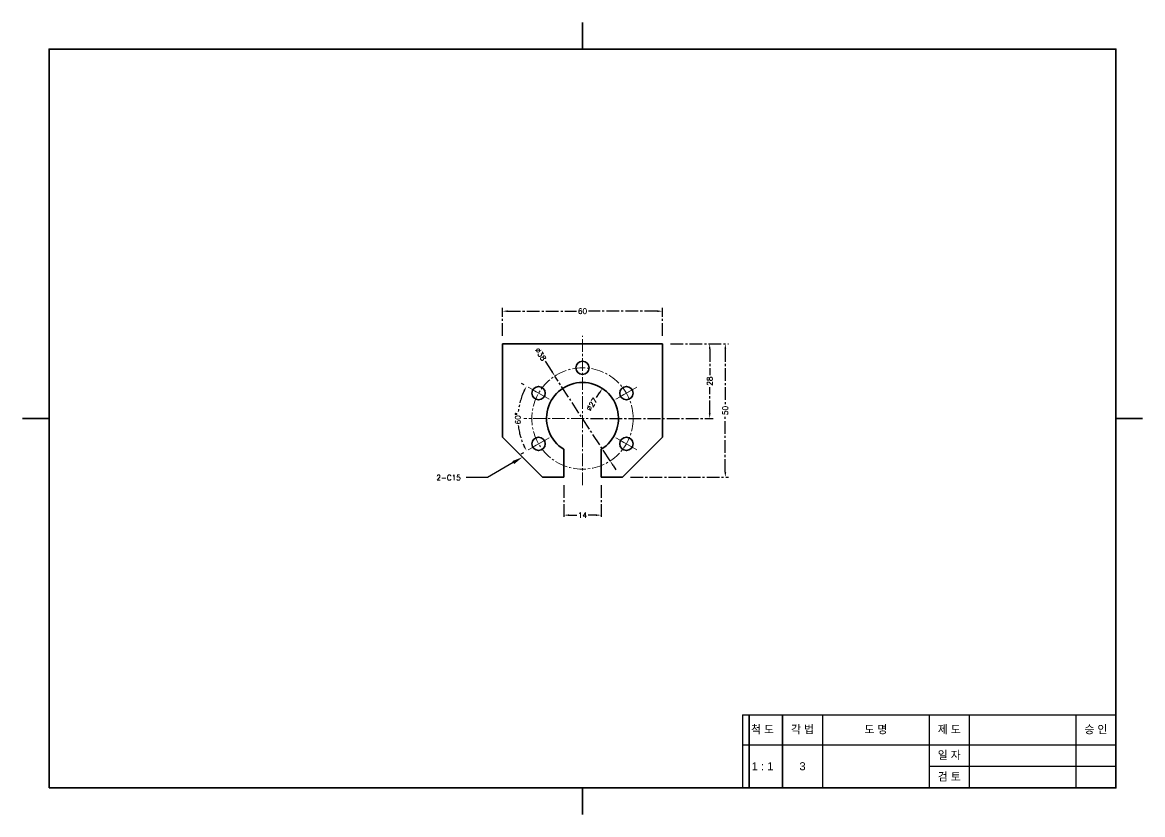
# Model space of a CAD drawing. Header units: millimetres. Extents: x 0 to 11420, y 0 to 297.
# Drawn here: x 4000 to 4420, y 0 to 297 of the extents above; entities that cross this region are included whole.
import ezdxf
from ezdxf import colors
from ezdxf.entities.mleader import LeaderData, LeaderLine
from ezdxf.math import Vec2, Vec3

# ---------------------------------------------------------------- set-up
doc = ezdxf.new("R2010")
doc.units = ezdxf.units.MM
doc.header["$LTSCALE"] = 0.25
doc.linetypes.add('CENTER2', pattern=[28.575, 19.05, -3.175, 3.175, -3.175])
for name, color, linetype, lineweight in [('1_윤곽선', 4, 'Continuous', 35), ('2_외형선', 7, 'Continuous', 35), ('4_중심선', 1, 'CENTER2', 18)]:
    doc.layers.add(name, color=color, linetype=linetype, lineweight=lineweight)
doc.styles.get("Standard").update_dxf_attribs({"font": 'arial.ttf'})
doc.styles.add('주석', font='romans.shx', dxfattribs={"height": 2, "bigfont": 'whgtxt.shx'})
doc.dimstyles.new('주석', dxfattribs={"dimscale": 0, "dimtxt": 2, "dimasz": 2, "dimexe": 1.25, "dimexo": 3, "dimtad": 0, "dimtxsty": '주석', "dimcen": 0, "dimclrd": 3, "dimclre": 3, "dimclrt": 3, "dimadec": 0, "dimazin": 0, "dimtfac": 1, "dimtmove": 0, "dimatfit": 3, "dimfxl": 5, "dimtfill": 1, "dimarcsym": 0})

# ---------------------------------------------------------------- blocks, each defined once
blk = doc.blocks.new('*T122')
at = {"layer": '1_윤곽선', "color": 0, "linetype": 'ByBlock', "lineweight": -2, "transparency": 16777216}
for p, q in [((0, 0), (140, 0)), ((0, 0), (0, -27.35)), ((140, 0), (140, -27.35)), ((0, -27.35), (140, -27.35))]:
    blk.add_line(p, q, dxfattribs=at)
at = {"layer": '1_윤곽선', "color": 3, "linetype": 'ByBlock', "lineweight": -2, "transparency": 16777216}
for p, q in [((15, 0), (15, -27.35)), ((30, 0), (30, -27.35)), ((70, 0), (70, -27.35)), ((85, 0), (85, -27.35)), ((125, 0), (125, -27.35)), ((0, -11.14), (140, -11.14)), ((70, -19.24), (140, -19.24))]:
    blk.add_line(p, q, dxfattribs=at)
at = {"layer": '1_윤곽선', "color": 2, "transparency": 16777216, "char_height": 3, "attachment_point": 5}
for s, insert, width in [('{\\fGulim|b0|i0|c129|p50;척 도}', (7.5, -5.57), 12), ('{\\fGulim|b0|i0|c129|p50;각 법}', (22.5, -5.57), 12), ('{\\fGulim|b0|i0|c129|p50;도 명}', (50, -5.57), 37), ('{\\fGulim|b0|i0|c129|p50;제 도}', (77.5, -5.57), 12), ('{\\fGulim|b0|i0|c129|p50;승 인}', (132.5, -5.57), 12), ('{\\fGulim|b0|i0|c129|p50;일 자}', (77.5, -15.19), 12), ('1 : 1', (7.5, -19.24), 12), ('3', (22.5, -19.24), 12), ('{\\fGulim|b0|i0|c129|p50;검 토}', (77.5, -23.29), 12)]:
    blk.add_mtext(s, dxfattribs=dict(at, insert=insert, width=width))
blk = doc.blocks.new('*D123')
at = {"layer": '4_중심선', "color": 3, "lineweight": -2, "transparency": 16777216}
for p, q in [((4180, 179.5), (4180, 189.98)), ((4240, 179.5), (4240, 189.98)), ((4182, 188.73), (4207.8, 188.73)), ((4238, 188.73), (4212.2, 188.73))]:
    blk.add_line(p, q, dxfattribs=at)
at = {"layer": '4_중심선', "color": 3, "transparency": 16777216}
for points in [[(4182, 189.06), (4182, 188.4), (4180, 188.73)], [(4238, 189.06), (4238, 188.4), (4240, 188.73)]]:
    blk.add_solid(points, dxfattribs=at)
at = {"layer": 'Defpoints', "color": 0, "transparency": 16777216}
for p in [(4240, 188.73), (4180, 176.5), (4240, 176.5)]:
    blk.add_point(p, dxfattribs=at)
at = {"layer": '4_중심선', "color": 3, "transparency": 16777216, "insert": (4210, 188.73), "char_height": 2, "attachment_point": 5, "style": '주석', "bg_fill": 3, "box_fill_scale": 1.1, "bg_fill_color": 256, "bg_fill_true_color": 13158600, "bg_fill_transparency": 0}
blk.add_mtext('60', dxfattribs=at)
blk = doc.blocks.new('*D124')
at = {"layer": '4_중심선', "color": 3, "lineweight": -2, "transparency": 16777216}
for p, q in [((4243, 176.5), (4264.8, 176.5)), ((4263.55, 174.5), (4263.55, 153.74)), ((4263.55, 128.5), (4263.55, 149.26)), ((4228, 126.5), (4264.8, 126.5))]:
    blk.add_line(p, q, dxfattribs=at)
at = {"layer": '4_중심선', "color": 3, "transparency": 16777216}
for points in [[(4263.22, 174.5), (4263.89, 174.5), (4263.55, 176.5)], [(4263.22, 128.5), (4263.89, 128.5), (4263.55, 126.5)]]:
    blk.add_solid(points, dxfattribs=at)
at = {"layer": 'Defpoints', "color": 0, "transparency": 16777216}
for p in [(4240, 176.5), (4263.55, 176.5), (4225, 126.5)]:
    blk.add_point(p, dxfattribs=at)
at = {"layer": '4_중심선', "color": 3, "transparency": 16777216, "insert": (4263.55, 151.5), "char_height": 2, "attachment_point": 5, "rotation": 90, "style": '주석', "bg_fill": 3, "box_fill_scale": 1.1, "bg_fill_color": 256, "bg_fill_true_color": 13158600, "bg_fill_transparency": 0}
blk.add_mtext('50', dxfattribs=at)
blk = doc.blocks.new('*D125')
at = {"layer": '4_중심선', "color": 3, "lineweight": -2, "transparency": 16777216}
for p, q in [((4243, 176.5), (4258.95, 176.5)), ((4257.7, 174.5), (4257.7, 164.74)), ((4257.7, 150.5), (4257.7, 160.26)), ((4213, 148.5), (4258.95, 148.5))]:
    blk.add_line(p, q, dxfattribs=at)
at = {"layer": '4_중심선', "color": 3, "transparency": 16777216}
for points in [[(4257.36, 174.5), (4258.03, 174.5), (4257.7, 176.5)], [(4257.36, 150.5), (4258.03, 150.5), (4257.7, 148.5)]]:
    blk.add_solid(points, dxfattribs=at)
at = {"layer": 'Defpoints', "color": 0, "transparency": 16777216}
for p in [(4240, 176.5), (4257.7, 176.5), (4210, 148.5)]:
    blk.add_point(p, dxfattribs=at)
at = {"layer": '4_중심선', "color": 3, "transparency": 16777216, "insert": (4257.7, 162.5), "char_height": 2, "attachment_point": 5, "rotation": 90, "style": '주석', "bg_fill": 3, "box_fill_scale": 1.1, "bg_fill_color": 256, "bg_fill_true_color": 13158600, "bg_fill_transparency": 0}
blk.add_mtext('28', dxfattribs=at)
blk = doc.blocks.new('*D126')
at = {"layer": '4_중심선', "color": 3, "lineweight": -2, "transparency": 16777216}
for p, q in [((4203, 123.5), (4203, 111.01)), ((4217, 123.5), (4217, 111.01)), ((4205, 112.26), (4207.85, 112.26)), ((4215, 112.26), (4212.15, 112.26))]:
    blk.add_line(p, q, dxfattribs=at)
at = {"layer": '4_중심선', "color": 3, "transparency": 16777216}
for points in [[(4205, 112.59), (4205, 111.93), (4203, 112.26)], [(4215, 112.59), (4215, 111.93), (4217, 112.26)]]:
    blk.add_solid(points, dxfattribs=at)
at = {"layer": 'Defpoints', "color": 0, "transparency": 16777216}
for p in [(4203, 126.5), (4217, 126.5), (4217, 112.26)]:
    blk.add_point(p, dxfattribs=at)
at = {"layer": '4_중심선', "color": 3, "transparency": 16777216, "insert": (4210, 112.26), "char_height": 2, "attachment_point": 5, "style": '주석', "bg_fill": 3, "box_fill_scale": 1.1, "bg_fill_color": 256, "bg_fill_true_color": 13158600, "bg_fill_transparency": 0}
blk.add_mtext('14', dxfattribs=at)
blk = doc.blocks.new('*D127')
at = {"layer": '4_중심선', "color": 3, "lineweight": -2, "transparency": 16777216}
for p, q in [((4187.05, 161.75), (4187.95, 161.23)), ((4187.05, 135.25), (4187.95, 135.77))]:
    blk.add_line(p, q, dxfattribs=at)
for start, end in [(154.7332, 173.8905), (186.1095, 205.2668)]:
    blk.add_arc((4210, 148.5), 24.22, start, end, dxfattribs=at)
at = {"layer": '4_중심선', "color": 3, "transparency": 16777216}
for points in [[(4187.8, 158.99), (4188.4, 158.68), (4189.03, 160.61)], [(4188.4, 138.32), (4187.8, 138.01), (4189.03, 136.39)]]:
    blk.add_solid(points, dxfattribs=at)
at = {"layer": 'Defpoints', "color": 0, "transparency": 16777216}
for p in [(4189.65, 160.25), (4197.44, 155.75), (4197.44, 141.25), (4189.65, 136.75)]:
    blk.add_point(p, dxfattribs=at)
at = {"layer": '4_중심선', "color": 3, "transparency": 16777216, "insert": (4185.78, 148.5), "char_height": 2, "attachment_point": 5, "rotation": 90, "style": '주석', "bg_fill": 3, "box_fill_scale": 1.1, "bg_fill_color": 256, "bg_fill_true_color": 13158600, "bg_fill_transparency": 0}
blk.add_mtext('60°', dxfattribs=at)
at = {"layer": 'Defpoints', "color": 0, "transparency": 16777216}
blk.add_point((4186.15, 152.71), dxfattribs=at)
blk = doc.blocks.new('*D128')
at = {"layer": '4_중심선', "color": 3, "lineweight": -2, "transparency": 16777216}
for p, q in [((4196.03, 169.94), (4198.54, 166.1)), ((4220.37, 132.58), (4199.63, 164.42)), ((4221.46, 130.9), (4222.55, 129.23))]:
    blk.add_line(p, q, dxfattribs=at)
at = {"layer": '4_중심선', "color": 3, "transparency": 16777216}
for points in [[(4198.82, 166.28), (4198.26, 165.91), (4199.63, 164.42)], [(4221.74, 131.09), (4221.18, 130.72), (4220.37, 132.58)]]:
    blk.add_solid(points, dxfattribs=at)
at = {"layer": 'Defpoints', "color": 0, "transparency": 16777216}
for p in [(4199.63, 164.42), (4220.37, 132.58)]:
    blk.add_point(p, dxfattribs=at)
at = {"layer": '4_중심선', "color": 3, "transparency": 16777216, "insert": (4194.31, 172.58), "char_height": 2, "attachment_point": 5, "rotation": 303.0822, "style": '주석', "bg_fill": 3, "box_fill_scale": 1.1, "bg_fill_color": 256, "bg_fill_true_color": 13158600, "bg_fill_transparency": 0}
blk.add_mtext('∅38', dxfattribs=at)
blk = doc.blocks.new('*D129')
at = {"layer": '4_중심선', "color": 3, "lineweight": -2, "transparency": 16777216}
blk.add_line((4215.24, 156.42), (4216.35, 158.09), dxfattribs=at)
at = {"layer": 'Defpoints', "color": 0, "transparency": 16777216}
for p in [(4217.45, 159.76), (4202.55, 137.24)]:
    blk.add_point(p, dxfattribs=at)
at = {"layer": '4_중심선', "color": 3, "transparency": 16777216, "insert": (4213.51, 153.8), "char_height": 2, "attachment_point": 5, "rotation": 56.4944, "style": '주석', "bg_fill": 3, "box_fill_scale": 1.1, "bg_fill_color": 256, "bg_fill_true_color": 13158600, "bg_fill_transparency": 0}
blk.add_mtext('∅27', dxfattribs=at)
at = {"layer": '4_중심선', "color": 3, "transparency": 16777216}
blk.add_solid([(4216.07, 158.27), (4216.63, 157.91), (4217.45, 159.76)], dxfattribs=at)

msp = doc.modelspace()

# ---------------------------------------------------------------- linework, layer by layer
at = {"layer": '1_윤곽선'}
for p, q in [((4210, 297), (4210, 287)), ((4000, 148.5), (4010, 148.5)), ((4420, 148.5), (4410, 148.5)), ((4210, 0), (4210, 10))]:
    msp.add_line(p, q, dxfattribs=at)
msp.add_lwpolyline([(4010, 10), (4410, 10), (4410, 287), (4010, 287)], close=True, dxfattribs=at)
at = {"layer": '2_외형선'}
for p, q in [((4240, 176.5), (4180, 176.5)), ((4180, 176.5), (4180, 141.5)), ((4240, 176.5), (4240, 141.5)), ((4195, 126.5), (4180, 141.5)), ((4225, 126.5), (4240, 141.5)), ((4203, 136.957), (4203, 126.5)), ((4217, 136.957), (4217, 126.5)), ((4203, 126.5), (4195, 126.5)), ((4225, 126.5), (4217, 126.5)), ((4272.5, 37.347), (4272.5, 10)), ((4285, 37.347), (4285, 10))]:
    msp.add_line(p, q, dxfattribs=at)
for centre in [(4210, 167.5), (4193.546, 158), (4226.454, 158), (4193.546, 139), (4226.454, 139)]:
    msp.add_circle(centre, 2.5, dxfattribs=at)
msp.add_arc((4210, 148.5), 13.5, 301.23293, 238.76707, dxfattribs=at)
at = {"layer": '4_중심선'}
for p, q in [((4210, 123.5), (4210, 179.5)), ((4197.443, 155.75), (4189.648, 160.25)), ((4230.352, 160.25), (4222.557, 155.75)), ((4191.38, 159.25), (4195.711, 156.75)), ((4224.289, 156.75), (4228.62, 159.25)), ((4232, 148.5), (4188, 148.5)), ((4197.443, 141.25), (4189.648, 136.75)), ((4191.38, 137.75), (4195.711, 140.25)), ((4230.352, 136.75), (4222.557, 141.25)), ((4224.289, 140.25), (4228.62, 137.75))]:
    msp.add_line(p, q, dxfattribs=at)
msp.add_circle((4210, 148.5), 19, dxfattribs=at)

# ---------------------------------------------------------------- block references
msp.add_blockref('*T122', (4270, 37.347))

# ---------------------------------------------------------------- next in the draw order: dimensions: what is measured, and where the dimension line sits
for base, p1, p2, picture, middle in [((4240, 188.731), (4180, 176.5), (4240, 176.5), '*D123', (4210, 188.731)), ((4217, 112.26), (4203, 126.5), (4217, 126.5), '*D126', (4210, 112.26))]:
    dim = msp.add_linear_dim(base=base, p1=p1, p2=p2, dimstyle='주석', dxfattribs=at)
    dim.commit()
    dim.dimension.update_dxf_attribs({"geometry": picture, "text_midpoint": middle})
dim = msp.add_angular_dim_2l(base=(4186.151, 152.705), line1=((4197.443, 141.25), (4189.648, 136.75)), line2=((4197.443, 155.75), (4189.648, 160.25)), dimstyle='주석', override={"dimscale": 0}, dxfattribs=at)
dim.commit()
dim.dimension.update_dxf_attribs({"geometry": '*D127', "text_midpoint": (4185.783, 148.5)})

# ---------------------------------------------------------------- next in the draw order: dimensions: what is measured, and where the dimension line sits
dim = msp.add_linear_dim(base=(4263.552, 176.5), p1=(4225, 126.5), p2=(4240, 176.5), angle=90, dimstyle='주석', dxfattribs=at)
dim.commit()
dim.dimension.update_dxf_attribs({"geometry": '*D124', "text_midpoint": (4263.552, 151.5)})

# ---------------------------------------------------------------- next in the draw order: leaders
ml = msp.add_multileader_mtext('Standard', dxfattribs=at)
ml.set_content('2-C15', color=3, style='주석')
ml.set_leader_properties(color=3)
ml.build(insert=Vec2(0, 0))
ctx = ml.context
ctx.base_point, ctx.char_height, ctx.plane_origin = Vec3(4152.746, 126.323), 2, Vec3(4187.5, 134)
ctx.text_align_type = 2
notes = []
notes.append((ctx, [(0, (1, 1, 0), (4174.365, 126.323), (-1, 0), 8, [(0, [(4187.5, 134)], 0, [])])]))
ctx.mtext.insert, ctx.mtext.alignment, ctx.mtext.flow_direction = Vec3(4164.365, 127.323), 3, 5
for ctx, leaders in notes:
    for number, flags, end, landing, length, lines in leaders:
        leader = LeaderData()
        leader.index, (leader.has_last_leader_line, leader.has_dogleg_vector, leader.attachment_direction) = number, flags
        leader.last_leader_point, leader.dogleg_vector, leader.dogleg_length = Vec3(end), Vec3(landing), length
        for number, points, colour, breaks in lines:
            line = LeaderLine()
            line.index, line.vertices, line.color, line.breaks = number, Vec3.list(points), colors.encode_raw_color(colour), breaks
            leader.lines.append(line)
        ctx.leaders.append(leader)

# ---------------------------------------------------------------- next in the draw order: dimensions: what is measured, and where the dimension line sits
dim = msp.add_linear_dim(base=(4257.697, 176.5), p1=(4210, 148.5), p2=(4240, 176.5), angle=90, dimstyle='주석', dxfattribs=at)
dim.commit()
dim.dimension.update_dxf_attribs({"geometry": '*D125', "text_midpoint": (4257.697, 162.5)})

# ---------------------------------------------------------------- next in the draw order: dimensions: what is measured, and where the dimension line sits
dim = msp.add_diameter_dim_2p(p1=(4220.371, 132.58), p2=(4199.629, 164.42), dimstyle='주석', dxfattribs=at)
dim.commit()
dim.dimension.update_dxf_attribs({"geometry": '*D128', "text_midpoint": (4194.311, 172.583), "dimtype": 163})

# ---------------------------------------------------------------- next in the draw order: dimensions: what is measured, and where the dimension line sits
dim = msp.add_diameter_dim_2p(p1=(4202.548, 137.243), p2=(4217.452, 159.757), dimstyle='주석', dxfattribs=at)
dim.commit()
dim.dimension.update_dxf_attribs({"geometry": '*D129', "text_midpoint": (4213.506, 153.796), "dimtype": 163})

doc.saveas('drawing.dxf')
